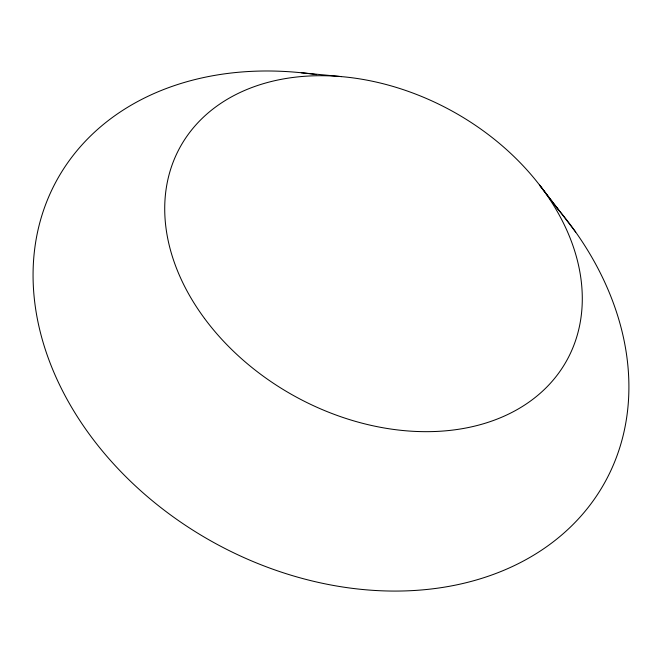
<?xml version="1.0" encoding="UTF-8"?>
<svg xmlns="http://www.w3.org/2000/svg" width="662" height="662" viewBox="0 0 662 662"><rect width="100%" height="100%" fill="white"/><g stroke="black" fill="none" stroke-linecap="round" stroke-linejoin="round"><path stroke-width="0.99" d="M301.284 72.754L341.542 76.618M575.683 232.072L539.621 185.137L557.892 209.026M555.956 206.743A312.903 241.804 28.8 0 1 471.948 581.211A312.903 241.804 28.8 0 1 43.924 345.125A312.903 241.804 28.8 0 1 316.461 74.641M204.525 318.447A220.802 162.844 28.8 0 0 564.198 364.878A220.802 162.844 28.8 0 0 351.795 77.735A220.802 162.844 28.8 0 0 204.525 318.447"/></g></svg>
